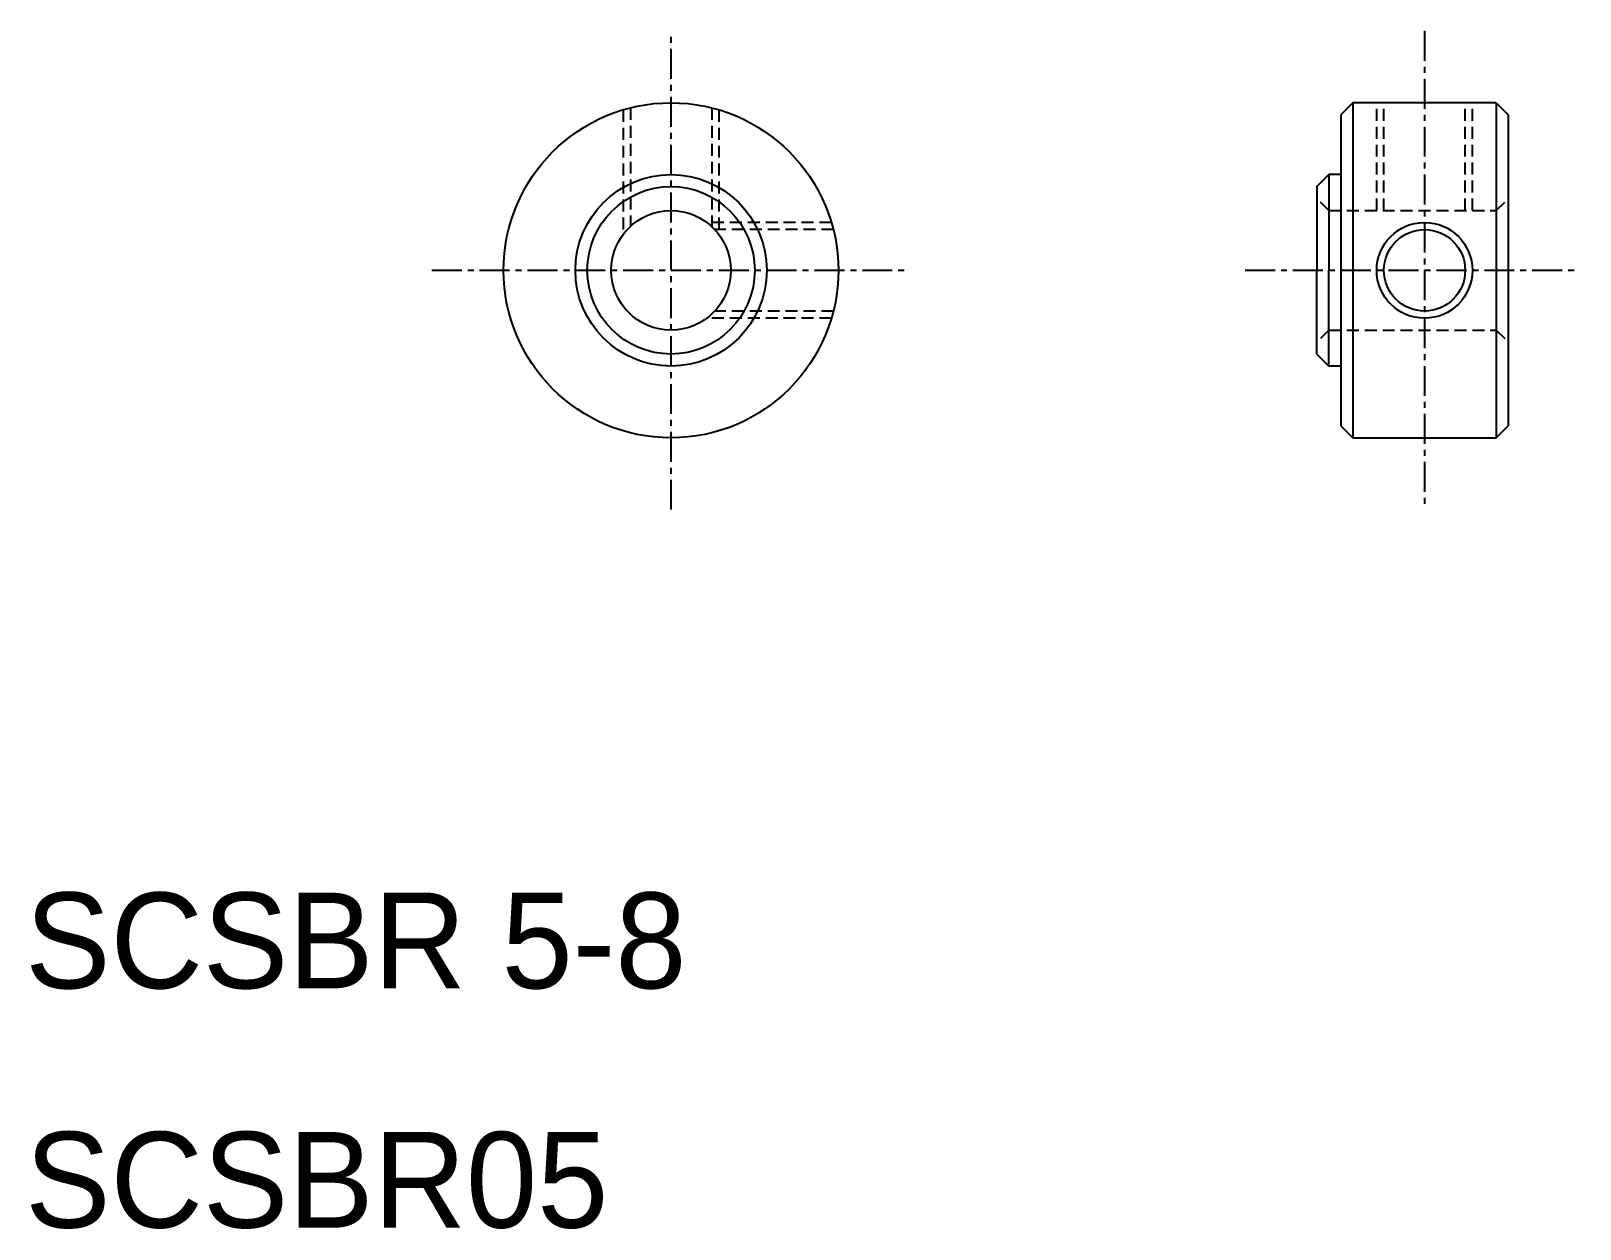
# Model space of a CAD drawing. Extents: x 10.2 to 75, y 9.9 to 60.
import ezdxf

# ---------------------------------------------------------------- set-up
doc = ezdxf.new("R2010")
doc.units = 0
doc.linetypes.add('CENTER', pattern=[2, 1.25, -0.25, 0.25, -0.25])
doc.linetypes.add('DASHED', pattern=[0.75, 0.5, -0.25])
doc.layers.get('0').update_dxf_attribs({"linetype": 'CONTINUOUS'})
doc.layers.add('CENTER', color=1, linetype='CENTER')

msp = doc.modelspace()

# ---------------------------------------------------------------- linework, layer by layer
at = {"color": 7, "linetype": 'CONTINUOUS'}
for p, q in [((65.5, 57), (65, 56.5)), ((71.5, 57), (65.5, 57)), ((65.5, 57), (65.5, 43)), ((71.5, 57), (72, 56.5)), ((71.5, 57), (71.5, 43)), ((65, 56.5), (65, 43.5)), ((72, 56.5), (72, 43.5)), ((64, 53.5), (64.5, 54)), ((65, 54), (64.5, 54)), ((64.5, 54), (64.5, 50)), ((64, 53.5), (64, 50)), ((64, 46.5), (64, 50)), ((64.5, 46), (64.5, 50)), ((64, 46.5), (64.5, 46)), ((65, 46), (64.5, 46)), ((65, 43.5), (65.5, 43)), ((71.5, 43), (72, 43.5)), ((65.5, 43), (71.5, 43))]:
    msp.add_line(p, q, dxfattribs=at)
at = {"color": 3, "linetype": 'DASHED'}
for p, q in [((66.5, 52.5), (66.5, 57)), ((66.8, 52.5), (66.8, 57)), ((70.2, 52.5), (70.2, 57)), ((70.5, 52.5), (70.5, 57)), ((35, 56.708), (35, 51.5)), ((35.3, 56.79), (35.3, 51.833)), ((38.7, 56.79), (38.7, 51.833)), ((39, 56.708), (39, 51.5)), ((64.5, 52.5), (64, 53)), ((64.5, 52.5), (71.5, 52.5)), ((71.5, 52.5), (72, 53)), ((43.708, 52), (38.5, 52)), ((43.79, 51.7), (38.833, 51.7)), ((43.708, 48), (38.5, 48)), ((43.79, 48.3), (38.833, 48.3)), ((64.5, 47.5), (64, 47)), ((64.5, 47.5), (71.5, 47.5)), ((71.5, 47.5), (72, 47))]:
    msp.add_line(p, q, dxfattribs=at)
at = {"color": 7, "linetype": 'CONTINUOUS'}
for centre, radius in [((37, 50), 7), ((37, 50), 4), ((37, 50), 3.5), ((37, 50), 2.5), ((68.5, 50), 1.7)]:
    msp.add_circle(centre, radius, dxfattribs=at)
at = {"color": 3, "linetype": 'CONTINUOUS'}
msp.add_circle((68.5, 50), 2, dxfattribs=at)
at = {"layer": 'CENTER', "color": 1, "linetype": 'CENTER'}
for p, q in [((37, 40), (37, 60)), ((68.5, 60), (68.5, 40)), ((27, 50), (47, 50)), ((61, 50), (75, 50))]:
    msp.add_line(p, q, dxfattribs=at)

# ---------------------------------------------------------------- texts
at = {"color": 7, "linetype": 'CONTINUOUS'}
for s, p in [('SCSBR 5-8', (10, 20)), ('SCSBR05', (10, 10))]:
    msp.add_text(s, height=4, dxfattribs=at).set_placement(p)

doc.saveas('drawing.dxf')
